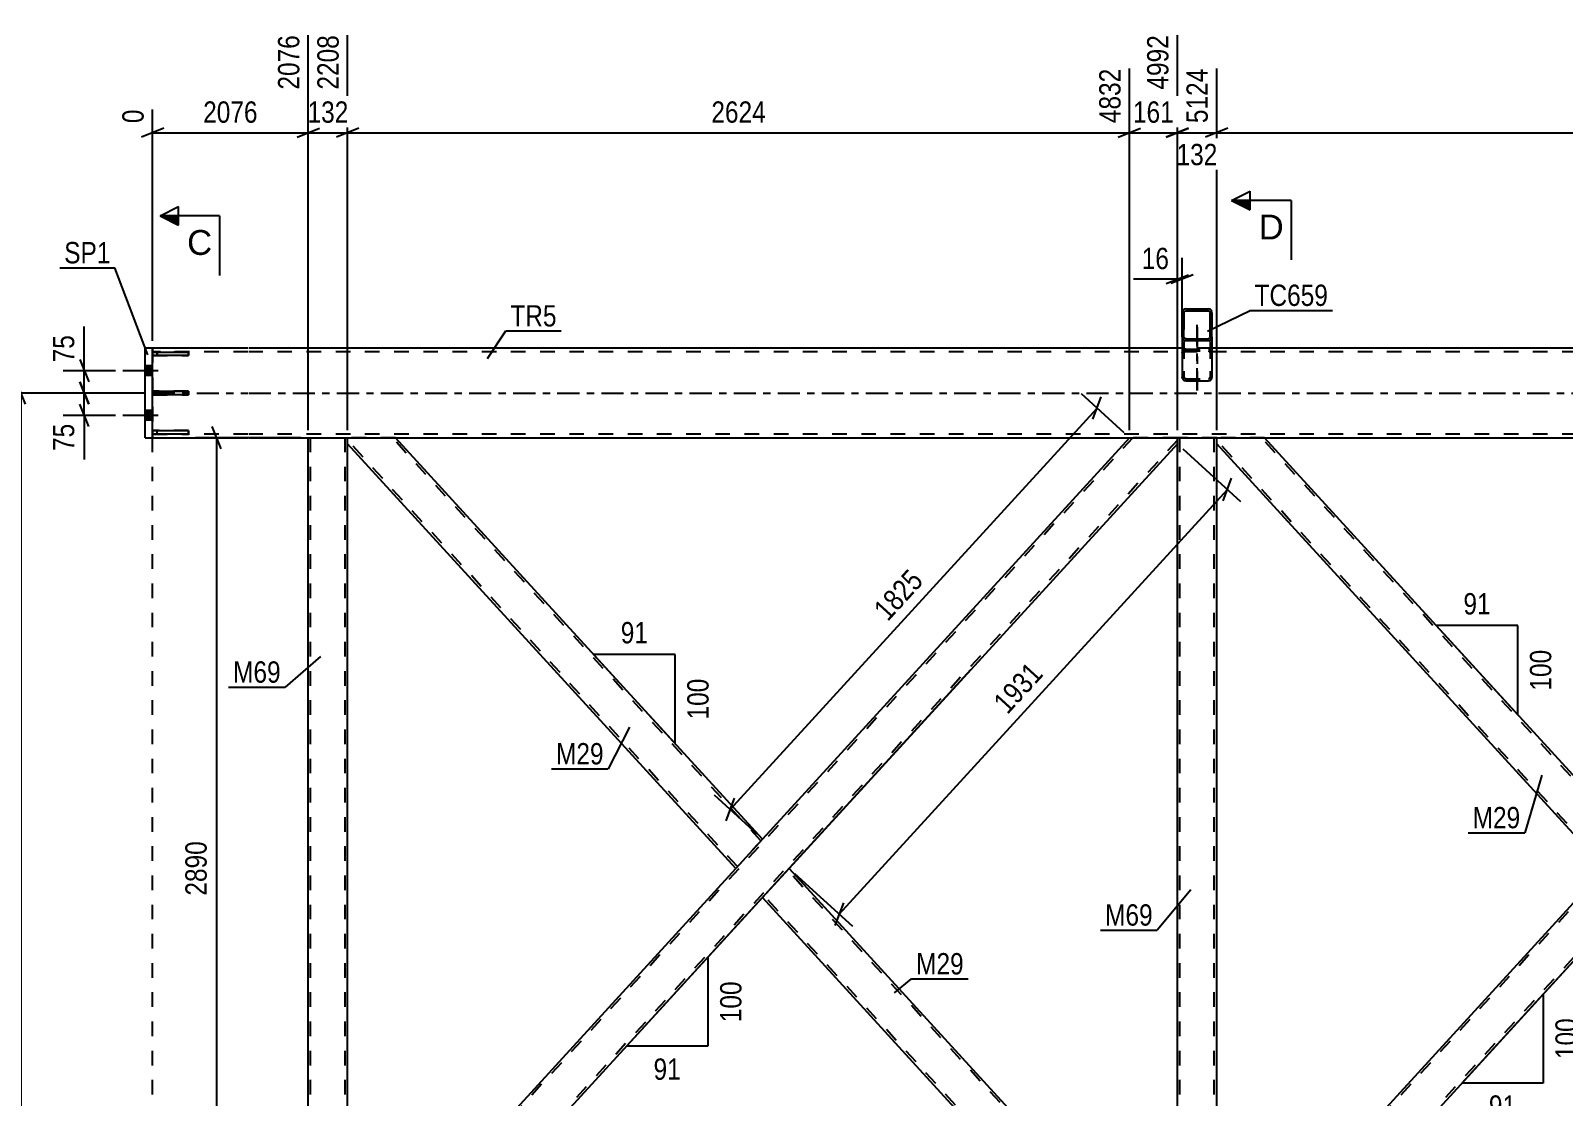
# Model space of a CAD drawing. Header units: millimetres. Extents: x -133 to 708, y -382 to 212.
# Drawn here: x -16.4 to 189.4, y -94.4 to 48.6 of the extents above; entities that cross this region are included whole.
import ezdxf

# ---------------------------------------------------------------- set-up
doc = ezdxf.new("R2010")
doc.units = ezdxf.units.MM
doc.linetypes.add('DXK_LINE_DOT2', pattern=[3.9198, 1.9599, -1.9599])
doc.linetypes.add('DXK_LINE_DOT3', pattern=[5.9187, 2.979, -0.9799, 0.9799, -0.9799])
doc.styles.add('Arial', font='ARIAL.TTF', dxfattribs={"height": 0.2})
doc.styles.add('Arial Narrow', font='ARIALN.TTF', dxfattribs={"height": 0.2})

# ---------------------------------------------------------------- blocks, each defined once
blk = doc.blocks.new('Part-389637962-1456 - 1176')
at = {"color": 7, "linetype": 'DXK_LINE_DOT2'}
for p, q in [((4.8, 0.24), (0, 0.24)), ((0, 0.24), (0, -0.24)), ((0.6, -0.24), (0.6, 0.24)), ((4.8, -0.24), (4.8, 0.24)), ((0, -0.24), (4.8, -0.24))]:
    blk.add_line(p, q, dxfattribs=at)
blk = doc.blocks.new('Part-389637962-1388 - 1176')
at = {"color": 7, "linetype": 'DXK_LINE_DOT2'}
for p, q in [((131.58, -6), (26.18, -121.27)), ((137.57, -6), (131.14, -6)), ((137.57, -6.33), (32.17, -121.6)), ((81.87, -59.89), (78.3, -63.8)), ((85.45, -63.8), (81.87, -67.71)), ((32.6, -121.6), (26.18, -121.6))]:
    blk.add_line(p, q, dxfattribs=at)
at = {"color": 2, "linetype": 'Continuous'}
for p, q in [((131.14, -6), (81.87, -59.89)), ((137.57, -6.8), (137.57, -6)), ((137.57, -6.8), (85.45, -63.8)), ((26.18, -120.8), (78.3, -63.8)), ((81.87, -67.71), (32.6, -121.6)), ((26.18, -121.6), (26.18, -120.8))]:
    blk.add_line(p, q, dxfattribs=at)
blk = doc.blocks.new('Part-389637962-1453 - 1176')
at = {"color": 2, "linetype": 'Continuous'}
for p, q in [((0, -0.24), (0, 0.24)), ((0, 0.24), (4.8, 0.24)), ((4.8, 0.24), (4.8, -0.24)), ((4.8, -0.24), (0, -0.24))]:
    blk.add_line(p, q, dxfattribs=at)
at = {"color": 7, "linetype": 'DXK_LINE_DOT2'}
blk.add_line((0.6, -0.24), (0.6, 0.24), dxfattribs=at)
blk = doc.blocks.new('Part-389637962-1389 - 1176')
at = {"color": 2, "linetype": 'Continuous'}
for p, q in [((26.18, -6.8), (26.18, -6)), ((81.87, -59.89), (32.6, -6)), ((78.3, -63.8), (26.18, -6.8)), ((81.44, -60.36), (78.3, -63.8)), ((81.87, -59.89), (81.44, -60.36))]:
    blk.add_line(p, q, dxfattribs=at)
at = {"color": 7, "linetype": 'DXK_LINE_DOT2'}
for p, q in [((32.6, -6), (26.18, -6)), ((81.66, -60.12), (32.17, -6)), ((78.51, -63.56), (26.18, -6.33)), ((81.84, -59.92), (81.44, -60.36)), ((78.51, -63.56), (78.53, -63.54))]:
    blk.add_line(p, q, dxfattribs=at)
blk = doc.blocks.new('Part-389637962-1454 - 1176')
at = {"color": 2, "linetype": 'Continuous'}
for p, q in [((0, 5.5), (4.8, 5.5)), ((0, 5.5), (0, 5.02)), ((4.8, 5.02), (0, 5.02)), ((4.8, 5.5), (4.8, 5.02))]:
    blk.add_line(p, q, dxfattribs=at)
at = {"color": 7, "linetype": 'DXK_LINE_DOT2'}
blk.add_line((0.6, 5.02), (0.6, 5.5), dxfattribs=at)
blk = doc.blocks.new('Part-389637962-1390 - 1176')
at = {"color": 2, "linetype": 'Continuous'}
for p, q in [((142.85, -6.8), (142.85, -6)), ((198.54, -59.89), (149.27, -6)), ((194.96, -63.8), (142.85, -6.8)), ((198.11, -60.36), (194.96, -63.8)), ((198.54, -59.89), (198.11, -60.36))]:
    blk.add_line(p, q, dxfattribs=at)
at = {"color": 7, "linetype": 'DXK_LINE_DOT2'}
for p, q in [((149.27, -6), (142.85, -6)), ((198.32, -60.12), (148.84, -6)), ((195.18, -63.56), (142.85, -6.33)), ((198.51, -59.92), (198.11, -60.36)), ((195.18, -63.56), (195.2, -63.54))]:
    blk.add_line(p, q, dxfattribs=at)
blk = doc.blocks.new('Part-389637962-1455 - 1176')
at = {"color": 2, "linetype": 'Continuous'}
for p, q in [((0, -5.5), (0, -5.02)), ((0, -5.02), (4.8, -5.02)), ((4.8, -5.5), (0, -5.5)), ((4.8, -5.02), (4.8, -5.5))]:
    blk.add_line(p, q, dxfattribs=at)
at = {"color": 7, "linetype": 'DXK_LINE_DOT2'}
blk.add_line((0.6, -5.5), (0.6, -5.02), dxfattribs=at)
blk = doc.blocks.new('Part-389637962-1391 - 1176')
at = {"color": 7, "linetype": 'DXK_LINE_DOT2'}
for p, q in [((248.24, -6), (142.85, -121.27)), ((254.23, -6), (247.81, -6)), ((254.23, -6.33), (148.84, -121.6)), ((198.54, -59.89), (194.96, -63.8)), ((202.12, -63.8), (198.54, -67.71)), ((143.52, -120.06), (142.85, -120.8)), ((142.85, -121.6), (142.85, -120.8)), ((149.27, -121.6), (142.85, -121.6))]:
    blk.add_line(p, q, dxfattribs=at)
at = {"color": 2, "linetype": 'Continuous'}
for p, q in [((247.81, -6), (198.54, -59.89)), ((254.23, -6.8), (254.23, -6)), ((254.23, -6.8), (202.12, -63.8)), ((194.96, -63.8), (143.52, -120.06)), ((198.54, -67.71), (149.27, -121.6))]:
    blk.add_line(p, q, dxfattribs=at)
blk = doc.blocks.new('Part-389637962-1457 - 1176')
at = {"color": 7, "linetype": 'DXK_LINE_DOT2'}
for p, q in [((4.8, 5.5), (0, 5.5)), ((0, 5.5), (0, 5.02)), ((0, 5.02), (4.8, 5.02)), ((0.6, 5.5), (0.6, 5.02)), ((4.8, 5.02), (4.8, 5.5))]:
    blk.add_line(p, q, dxfattribs=at)
blk = doc.blocks.new('Part-389637962-1396 - 1176')
at = {"color": 2, "linetype": 'Continuous'}
for p, q in [((20.9, -121.6), (20.9, -6)), ((26.18, -120.8), (26.18, -6.8))]:
    blk.add_line(p, q, dxfattribs=at)
at = {"color": 7, "linetype": 'DXK_LINE_DOT2'}
for p, q in [((20.9, -6), (26.18, -6)), ((21.22, -121.6), (21.22, -6)), ((25.86, -121.6), (25.86, -6)), ((26.18, -6.8), (26.18, -6)), ((26.18, -121.6), (26.18, -120.8)), ((26.18, -121.6), (20.9, -121.6))]:
    blk.add_line(p, q, dxfattribs=at)
blk = doc.blocks.new('Part-389637962-1401 - 1176')
at = {"color": 7, "linetype": 'DXK_LINE_DOT2'}
for p, q in [((142.85, -6), (137.57, -6)), ((137.57, -6.8), (137.57, -6)), ((137.89, -121.6), (137.89, -6)), ((142.53, -121.6), (142.53, -6)), ((142.85, -6.8), (142.85, -6)), ((137.57, -121.6), (137.57, -120.06)), ((142.85, -121.6), (142.85, -120.06)), ((142.85, -121.6), (137.57, -121.6))]:
    blk.add_line(p, q, dxfattribs=at)
at = {"color": 2, "linetype": 'Continuous'}
for p, q in [((137.57, -120.06), (137.57, -6.8)), ((142.85, -120.06), (142.85, -6.8))]:
    blk.add_line(p, q, dxfattribs=at)
blk = doc.blocks.new('Part-389637962-1403 - 1176')
at = {"linetype": 'Continuous'}
h = blk.add_hatch(dxfattribs=at)
h.set_pattern_fill('', scale=0.7, style=0, pattern_type=0)
h.set_pattern_definition([(45, (142.1697, 10.9715), (-1.57154, 1.57154), [])])
h.paths.add_polyline_path([(142.21, 10.78), (142.17, 10.97), (142.07, 11.14), (141.91, 11.25), (141.73, 11.29), (138.69, 11.29), (138.5, 11.25), (138.35, 11.14), (138.24, 10.97), (138.21, 10.78), (138.21, 7.54), (138.24, 7.35), (138.35, 7.18), (138.5, 7.07), (138.69, 7.03), (141.73, 7.03), (141.91, 7.07), (142.07, 7.18), (142.17, 7.35), (142.21, 7.54)])
h.paths.add_polyline_path([(141.95, 7.44), (141.9, 7.36), (141.82, 7.3), (141.73, 7.29), (138.69, 7.29), (138.59, 7.3), (138.52, 7.36), (138.46, 7.44), (138.45, 7.54), (138.45, 10.78), (138.46, 10.87), (138.52, 10.96), (138.59, 11.01), (138.69, 11.03), (141.73, 11.03), (141.82, 11.01), (141.9, 10.96), (141.95, 10.87), (141.97, 10.78), (141.97, 7.54)])
at = {"color": 2, "linetype": 'Continuous'}
for p, q in [((138.24, 10.97), (138.21, 10.78)), ((138.21, 7.54), (138.21, 10.78)), ((138.45, 10.78), (138.46, 10.87)), ((138.45, 7.54), (138.45, 10.78)), ((138.46, 10.87), (138.52, 10.96)), ((138.69, 11.29), (138.5, 11.25)), ((138.52, 10.96), (138.59, 11.01)), ((138.59, 11.01), (138.69, 11.03)), ((138.69, 11.29), (141.73, 11.29)), ((138.69, 11.03), (141.73, 11.03)), ((141.91, 11.25), (141.73, 11.29)), ((141.73, 11.03), (141.82, 11.01)), ((141.82, 11.01), (141.9, 10.96)), ((141.9, 10.96), (141.95, 10.87)), ((141.95, 10.87), (141.97, 10.78)), ((141.97, 7.54), (141.97, 10.78)), ((142.21, 10.78), (142.17, 10.97)), ((142.21, 7.54), (142.21, 10.78)), ((138.21, 7.54), (138.21, 2.16)), ((138.21, 7.54), (138.24, 7.35)), ((138.46, 7.44), (138.45, 7.54)), ((138.52, 7.36), (138.46, 7.44)), ((138.5, 7.07), (138.69, 7.03)), ((138.59, 7.3), (138.52, 7.36)), ((138.69, 7.29), (138.59, 7.3)), ((138.69, 7.29), (141.73, 7.29)), ((138.69, 7.03), (141.73, 7.03)), ((141.82, 7.3), (141.73, 7.29)), ((141.73, 7.03), (141.91, 7.07)), ((141.9, 7.36), (141.82, 7.3)), ((141.95, 7.44), (141.9, 7.36)), ((141.97, 7.54), (141.95, 7.44)), ((142.17, 7.35), (142.21, 7.54)), ((142.21, 7.54), (142.21, 2.16)), ((138.24, 1.96), (138.21, 2.16)), ((142.21, 2.16), (142.17, 1.96)), ((138.69, 1.65), (138.5, 1.69)), ((138.69, 1.65), (141.73, 1.65)), ((141.91, 1.69), (141.73, 1.65))]:
    blk.add_line(p, q, dxfattribs=at)
at = {"color": 7, "linetype": 'DXK_LINE_DOT2'}
for p, q in [((138.21, 10.78), (138.21, 7.54)), ((138.45, 10.78), (138.45, 2.16)), ((141.97, 10.78), (141.97, 2.16)), ((142.21, 10.78), (142.21, 7.54)), ((138.21, 5.39), (138.24, 5.59)), ((138.46, 5.49), (138.45, 5.39)), ((138.52, 5.57), (138.46, 5.49)), ((138.5, 5.87), (138.69, 5.9)), ((138.59, 5.63), (138.52, 5.57)), ((138.69, 5.65), (138.59, 5.63)), ((138.69, 5.9), (141.73, 5.9)), ((138.69, 5.65), (141.73, 5.65)), ((141.73, 5.9), (141.91, 5.87)), ((141.82, 5.63), (141.73, 5.65)), ((141.9, 5.57), (141.82, 5.63)), ((141.95, 5.49), (141.9, 5.57)), ((141.97, 5.39), (141.95, 5.49)), ((142.17, 5.59), (142.21, 5.39)), ((138.45, 2.16), (138.46, 2.06)), ((138.46, 2.06), (138.52, 1.98)), ((141.9, 1.98), (141.95, 2.06)), ((141.95, 2.06), (141.97, 2.16)), ((138.52, 1.98), (138.59, 1.92)), ((138.59, 1.92), (138.69, 1.9)), ((138.69, 1.9), (141.73, 1.9)), ((141.73, 1.9), (141.82, 1.92)), ((141.82, 1.92), (141.9, 1.98))]:
    blk.add_line(p, q, dxfattribs=at)
at = {"color": 7, "linetype": 'DXK_LINE_DOT3'}
blk.add_line((140.21, 0.36), (140.21, 9.16), dxfattribs=at)
at = {"color": 2, "linetype": 'Continuous'}
for centre, start, end in [((138.71, 10.8), 114.32, 159.2417), ((141.71, 10.8), 20.7583, 65.68), ((138.71, 7.52), 200.7583, 245.68), ((141.71, 7.52), 294.32, 339.2417), ((138.71, 2.14), 200.7583, 245.68), ((141.71, 2.14), 294.32, 339.2417)]:
    blk.add_arc(centre, 0.496, start, end, dxfattribs=at)
at = {"color": 7, "linetype": 'DXK_LINE_DOT2'}
for centre, start, end in [((138.71, 5.41), 114.32, 159.2417), ((141.71, 5.41), 20.7583, 65.68)]:
    blk.add_arc(centre, 0.496, start, end, dxfattribs=at)
blk = doc.blocks.new('Part-389637962-1407 - 1176')
at = {"color": 2, "linetype": 'Continuous'}
for p, q in [((81.87, -67.71), (85.45, -63.8)), ((85.45, -63.8), (136.89, -120.06)), ((131.14, -121.6), (81.87, -67.71))]:
    blk.add_line(p, q, dxfattribs=at)
at = {"color": 7, "linetype": 'DXK_LINE_DOT2'}
for p, q in [((137.57, -121.27), (85.23, -64.04)), ((82.09, -67.48), (82.11, -67.46)), ((131.58, -121.6), (82.09, -67.48)), ((137.57, -120.8), (136.89, -120.06)), ((137.57, -121.6), (137.57, -120.8)), ((137.57, -121.6), (131.14, -121.6)), ((137.57, -121.57), (137.57, -121.6))]:
    blk.add_line(p, q, dxfattribs=at)
blk = doc.blocks.new('Part-389637962-1413 - 1176')
at = {"color": 2, "linetype": 'Continuous'}
for p, q in [((-1, -6), (-1, 6)), ((0, 6), (-1, 6)), ((0, -6), (0, 6)), ((-1, -6), (0, -6))]:
    blk.add_line(p, q, dxfattribs=at)
blk = doc.blocks.new('Part-389637962-1441 - 1176')
at = {"color": 7, "linetype": 'DXK_LINE_DOT2'}
for p, q in [((138.21, 10.47), (138.21, 2.16)), ((138.45, 10.47), (138.45, 2.16)), ((141.97, 10.47), (141.97, 2.16)), ((142.21, 10.47), (142.21, 2.16)), ((138.23, 5.52), (138.21, 5.39)), ((138.24, 5.59), (138.23, 5.52)), ((138.45, 5.39), (138.46, 5.49)), ((138.46, 5.49), (138.52, 5.57)), ((138.59, 5.88), (138.5, 5.87)), ((138.52, 5.57), (138.59, 5.63)), ((138.69, 5.9), (138.59, 5.88)), ((138.59, 5.63), (138.69, 5.65)), ((138.69, 5.9), (141.73, 5.9)), ((138.69, 5.65), (141.73, 5.65)), ((141.9, 5.87), (141.73, 5.9)), ((141.73, 5.65), (141.82, 5.63)), ((141.82, 5.63), (141.9, 5.57)), ((141.91, 5.87), (141.9, 5.87)), ((141.9, 5.57), (141.95, 5.49)), ((141.95, 5.49), (141.97, 5.39)), ((142.18, 5.52), (142.17, 5.59)), ((142.21, 5.39), (142.18, 5.52)), ((138.21, 2.16), (138.24, 1.96)), ((138.46, 2.06), (138.45, 2.16)), ((138.52, 1.98), (138.46, 2.06)), ((141.95, 2.06), (141.9, 1.98)), ((141.97, 2.16), (141.95, 2.06)), ((142.17, 1.96), (142.21, 2.16)), ((138.5, 1.69), (138.69, 1.65)), ((138.59, 1.92), (138.52, 1.98)), ((138.69, 1.9), (138.59, 1.92)), ((138.69, 1.9), (141.73, 1.9)), ((138.69, 1.65), (141.73, 1.65)), ((141.82, 1.92), (141.73, 1.9)), ((141.73, 1.65), (141.91, 1.69)), ((141.9, 1.98), (141.82, 1.92))]:
    blk.add_line(p, q, dxfattribs=at)
at = {"color": 7, "linetype": 'DXK_LINE_DOT3'}
blk.add_line((140.21, 8.85), (140.21, 0.36), dxfattribs=at)
at = {"color": 7, "linetype": 'DXK_LINE_DOT2'}
for centre, start, end in [((138.71, 5.41), 114.3199, 159.2416), ((141.71, 5.41), 20.7584, 65.6801), ((138.71, 2.14), 200.7584, 245.6801), ((141.71, 2.14), 294.3199, 339.2416)]:
    blk.add_arc(centre, 0.496, start, end, dxfattribs=at)
blk = doc.blocks.new('Part-389637962-1458 - 1176')
at = {"color": 7, "linetype": 'DXK_LINE_DOT2'}
for p, q in [((4.8, -5.02), (0, -5.02)), ((0, -5.02), (0, -5.5)), ((0, -5.5), (4.8, -5.5)), ((0.6, -5.5), (0.6, -5.02)), ((4.8, -5.5), (4.8, -5.02))]:
    blk.add_line(p, q, dxfattribs=at)
blk = doc.blocks.new('Part-389637962-1459 - 1176')
at = {"color": 2, "linetype": 'Continuous'}
for p, q in [((12.8, 6), (0, 6)), ((138.21, 6), (12.9, 6)), ((371.54, 6), (142.21, 6)), ((0, -6), (12.8, -6)), ((12.9, -6), (500.85, -6))]:
    blk.add_line(p, q, dxfattribs=at)
at = {"color": 7, "linetype": 'DXK_LINE_DOT2'}
for p, q in [((0, 6), (0, -6)), ((12.8, 5.52), (0, 5.52)), ((500.85, 5.52), (12.9, 5.52)), ((142.21, 6), (138.21, 6)), ((12.8, -5.52), (0, -5.52)), ((500.85, -5.52), (12.9, -5.52))]:
    blk.add_line(p, q, dxfattribs=at)
at = {"color": 7, "linetype": 'DXK_LINE_DOT3'}
for p, q in [((0, 0), (12.8, 0)), ((12.9, 0), (500.85, 0))]:
    blk.add_line(p, q, dxfattribs=at)
blk = doc.blocks.new('Bolt-389637962-1527 - 1176')
at = {"linetype": 'Continuous'}
for points in [[(-1, 3.66), (-1, 2.34), (0, 2.34), (0, 3.66)], [(-1, 3.66), (-1, 2.34), (0, 2.34), (0, 3.66)], [(-1, -2.34), (-1, -3.66), (0, -3.66), (0, -2.34)], [(-1, -2.34), (-1, -3.66), (0, -3.66), (0, -2.34)]]:
    blk.add_hatch(color=1, dxfattribs=at).paths.add_polyline_path(points)
at = {"color": 1, "linetype": 'Continuous'}
for p, q in [((0.76, 3), (-4, 3)), ((0.76, 3), (-4, 3)), ((0, 3.66), (-1, 3.66)), ((0, 3.66), (-1, 3.66)), ((0, 2.34), (-1, 2.34)), ((0, 2.34), (-1, 2.34)), ((0.76, -3), (-4, -3)), ((0.76, -3), (-4, -3)), ((0, -2.34), (-1, -2.34)), ((0, -2.34), (-1, -2.34)), ((0, -3.66), (-1, -3.66)), ((0, -3.66), (-1, -3.66))]:
    blk.add_line(p, q, dxfattribs=at)
blk = doc.blocks.new('Line-389637962-34532 - 1176')
at = {"color": 1, "linetype": 'DXK_LINE_DOT2'}
blk.add_line((0, -121.6), (0, -5.26), dxfattribs=at)
blk = doc.blocks.new('StraightDimension-389637962-16676 - 1176')
at = {"color": 7, "linetype": 'Continuous'}
for p, q in [((142.85, -5), (142.85, 43.54)), ((247.81, -5), (247.81, 43.54)), ((144.35, 35.53), (141.35, 34.33)), ((246.31, 34.33), (249.31, 35.53)), ((142.85, 34.93), (247.81, 34.93))]:
    blk.add_line(p, q, dxfattribs=at)
at = {"color": 0, "linetype": 'Continuous'}
blk.add_wipeout([(247.21, 44.14), (243.01, 44.14), (243.01, 35.63), (247.21, 35.63)], dxfattribs=at)
at = {"color": 0}
blk.add_wipeout([(199.59, 35.68), (199.59, 39.88), (191.07, 39.88), (191.07, 35.68)], dxfattribs=at)
at = {"color": 3, "linetype": 'Continuous', "style": 'Arial Narrow'}
blk.add_text('7748', height=2.863, rotation=90.0002, dxfattribs=at).set_placement((246.61, 36.23))
at = {"color": 3, "style": 'Arial Narrow'}
blk.add_text('2624', height=2.863, dxfattribs=at).set_placement((191.67, 36.28))
blk = doc.blocks.new('StraightDimension-389637962-16677 - 1176')
at = {"color": 7, "linetype": 'Continuous'}
for p, q in [((137.57, -5), (137.57, 48.04)), ((142.85, -5), (142.85, 43.54)), ((136.07, 34.33), (139.07, 35.53)), ((144.35, 35.53), (141.35, 34.33)), ((137.57, 34.93), (142.85, 34.93))]:
    blk.add_line(p, q, dxfattribs=at)
at = {"color": 0, "linetype": 'Continuous'}
blk.add_wipeout([(142.25, 44.14), (138.05, 44.14), (138.05, 35.63), (142.25, 35.63)], dxfattribs=at)
at = {"color": 0}
blk.add_wipeout([(143.55, 29.98), (143.55, 34.18), (136.86, 34.18), (136.86, 29.98)], dxfattribs=at)
at = {"color": 3, "linetype": 'Continuous', "style": 'Arial Narrow'}
blk.add_text('5124', height=2.863, rotation=90.0002, dxfattribs=at).set_placement((141.65, 36.23))
at = {"color": 3, "style": 'Arial Narrow'}
blk.add_text('132', height=2.863, dxfattribs=at).set_placement((137.46, 30.58))
blk = doc.blocks.new('StraightDimension-389637962-16678 - 1176')
at = {"color": 7, "linetype": 'Continuous'}
for p, q in [((137.57, -5), (137.57, 48.04)), ((131.14, -5), (131.14, 43.54)), ((129.64, 34.33), (132.64, 35.53)), ((139.07, 35.53), (136.07, 34.33)), ((131.14, 34.93), (137.57, 34.93))]:
    blk.add_line(p, q, dxfattribs=at)
at = {"color": 0}
blk.add_wipeout([(137.7, 35.68), (137.7, 39.88), (131.01, 39.88), (131.01, 35.68)], dxfattribs=at)
at = {"color": 0, "linetype": 'Continuous'}
blk.add_wipeout([(136.97, 48.64), (132.77, 48.64), (132.77, 40.13), (136.97, 40.13)], dxfattribs=at)
at = {"color": 3, "linetype": 'Continuous', "style": 'Arial Narrow'}
blk.add_text('4992', height=2.863, rotation=90.0002, dxfattribs=at).set_placement((136.37, 40.73))
at = {"color": 3, "style": 'Arial Narrow'}
blk.add_text('161', height=2.863, dxfattribs=at).set_placement((131.61, 36.28))
blk = doc.blocks.new('AngleDimension-389637962-34902 - 1176')
at = {"color": 7, "linetype": 'Continuous'}
for p, q in [((109.81, -37.16), (74.55, -75.73)), ((74.55, -75.73), (63.62, -87.68)), ((74.55, -75.73), (74.55, -87.68)), ((74.55, -87.68), (63.62, -87.68))]:
    blk.add_line(p, q, dxfattribs=at)
at = {"color": 0}
for points in [[(79.65, -78.36), (75.45, -78.36), (75.45, -85.05), (79.65, -85.05)], [(71.51, -92.78), (71.51, -88.58), (66.65, -88.58), (66.65, -92.78)]]:
    blk.add_wipeout(points, dxfattribs=at)
at = {"color": 3, "style": 'Arial Narrow'}
blk.add_text('100', height=2.863, rotation=90.0002, dxfattribs=at).set_placement((79.05, -84.45))
blk.add_text('91', height=2.863, dxfattribs=at).set_placement((67.25, -92.18))
blk = doc.blocks.new('AngleDimension-389637962-34795 - 1176')
at = {"color": 7, "linetype": 'Continuous'}
for p, q in [((59.2, -35.09), (59.21, -35.1)), ((70.14, -35.1), (59.21, -35.1)), ((70.14, -47.06), (59.21, -35.1)), ((70.14, -47.06), (70.14, -35.1))]:
    blk.add_line(p, q, dxfattribs=at)
at = {"color": 0}
for points in [[(67.11, -34.2), (67.11, -30), (62.25, -30), (62.25, -34.2)], [(75.24, -37.74), (71.04, -37.74), (71.04, -44.42), (75.24, -44.42)]]:
    blk.add_wipeout(points, dxfattribs=at)
at = {"color": 3, "style": 'Arial Narrow'}
blk.add_text('91', height=2.863, dxfattribs=at).set_placement((62.85, -33.6))
blk.add_text('100', height=2.863, rotation=90.0002, dxfattribs=at).set_placement((74.64, -43.82))
blk = doc.blocks.new('StraightDimension-389637962-16679 - 1176')
at = {"color": 7, "linetype": 'Continuous'}
for p, q in [((26.18, -5), (26.18, 48.04)), ((131.14, -5), (131.14, 43.54)), ((27.68, 35.53), (24.68, 34.33)), ((129.64, 34.33), (132.64, 35.53)), ((26.18, 34.93), (131.14, 34.93))]:
    blk.add_line(p, q, dxfattribs=at)
at = {"color": 0, "linetype": 'Continuous'}
blk.add_wipeout([(130.54, 44.14), (126.34, 44.14), (126.34, 35.63), (130.54, 35.63)], dxfattribs=at)
at = {"color": 0}
blk.add_wipeout([(82.92, 35.68), (82.92, 39.88), (74.41, 39.88), (74.41, 35.68)], dxfattribs=at)
at = {"color": 3, "linetype": 'Continuous', "style": 'Arial Narrow'}
blk.add_text('4832', height=2.863, rotation=90.0002, dxfattribs=at).set_placement((129.94, 36.23))
at = {"color": 3, "style": 'Arial Narrow'}
blk.add_text('2624', height=2.863, dxfattribs=at).set_placement((75.01, 36.28))
blk = doc.blocks.new('StraightDimension-389637962-16680 - 1176')
at = {"color": 7, "linetype": 'Continuous'}
for p, q in [((20.9, -5), (20.9, 48.04)), ((26.18, -5), (26.18, 48.04)), ((19.4, 34.33), (22.4, 35.53)), ((27.68, 35.53), (24.68, 34.33)), ((20.9, 34.93), (26.18, 34.93))]:
    blk.add_line(p, q, dxfattribs=at)
at = {"color": 0}
blk.add_wipeout([(26.88, 35.68), (26.88, 39.88), (20.2, 39.88), (20.2, 35.68)], dxfattribs=at)
at = {"color": 0, "linetype": 'Continuous'}
blk.add_wipeout([(25.58, 48.64), (21.38, 48.64), (21.38, 40.13), (25.58, 40.13)], dxfattribs=at)
at = {"color": 3, "linetype": 'Continuous', "style": 'Arial Narrow'}
blk.add_text('2208', height=2.863, rotation=90.0002, dxfattribs=at).set_placement((24.98, 40.73))
at = {"color": 3, "style": 'Arial Narrow'}
blk.add_text('132', height=2.863, dxfattribs=at).set_placement((20.8, 36.28))
blk = doc.blocks.new('StraightDimension-389637962-16681 - 1176')
at = {"color": 7, "linetype": 'Continuous'}
for p, q in [((20.9, -5), (20.9, 48.04)), ((0, 7), (0, 38.06)), ((1.5, 35.53), (-1.5, 34.33)), ((19.4, 34.33), (22.4, 35.53)), ((0, 34.93), (20.9, 34.93))]:
    blk.add_line(p, q, dxfattribs=at)
at = {"color": 0, "linetype": 'Continuous'}
for points in [[(20.3, 48.64), (16.1, 48.64), (16.1, 40.13), (20.3, 40.13)], [(-0.6, 38.66), (-4.8, 38.66), (-4.8, 35.63), (-0.6, 35.63)]]:
    blk.add_wipeout(points, dxfattribs=at)
at = {"color": 0}
blk.add_wipeout([(14.71, 35.68), (14.71, 39.88), (6.19, 39.88), (6.19, 35.68)], dxfattribs=at)
at = {"color": 3, "linetype": 'Continuous', "style": 'Arial Narrow'}
for s, height, p in [('2076', 2.863, (19.7, 40.73)), ('0', 2.86, (-1.2, 36.23))]:
    blk.add_text(s, height=height, rotation=90.0002, dxfattribs=at).set_placement(p)
at = {"color": 3, "style": 'Arial Narrow'}
blk.add_text('2076', height=2.863, dxfattribs=at).set_placement((6.79, 36.28))
blk = doc.blocks.new('StraightDimension-389637962-49802 - 1176')
at = {"color": 7, "linetype": 'Continuous'}
for p, q in [((137.57, -5), (137.57, 18.13)), ((138.21, 7.88), (138.21, 18.13)), ((136.07, 14.68), (139.07, 15.88)), ((139.71, 15.88), (136.71, 14.68)), ((137.57, 15.28), (138.21, 15.28))]:
    blk.add_line(p, q, dxfattribs=at)
at = {"color": 0}
blk.add_wipeout([(137.04, 16.03), (137.04, 20.23), (132.19, 20.23), (132.19, 16.03)], dxfattribs=at)
at = {"color": 7, "linetype": 'Continuous'}
blk.add_line((137.57, 15.28), (131.66, 15.28), dxfattribs=at)
blk.add_line((137.57, 15.28), (131.66, 15.28), dxfattribs=at)
at = {"color": 3, "style": 'Arial Narrow'}
blk.add_text('16', height=2.863, dxfattribs=at).set_placement((132.79, 16.63))
blk = doc.blocks.new('StraightDimension-389637962-34524 - 1176')
at = {"color": 7, "linetype": 'Continuous'}
for p, q in [((-17.06, -1.5), (-18.26, 1.5)), ((-1, 0), (-20.51, 0)), ((-17.66, -127.6), (-17.66, 0)), ((-18.26, -126.1), (-17.06, -129.1)), ((-1, -127.6), (-20.51, -127.6))]:
    blk.add_line(p, q, dxfattribs=at)
at = {"color": 0}
blk.add_wipeout([(-18.41, -59.54), (-22.61, -59.54), (-22.61, -68.06), (-18.41, -68.06)], dxfattribs=at)
at = {"color": 3, "style": 'Arial Narrow'}
blk.add_text('3190', height=2.863, rotation=90.0002, dxfattribs=at).set_placement((-19.01, -67.46))
blk = doc.blocks.new('AngleDimension-389637962-34920 - 1176')
at = {"color": 7, "linetype": 'Continuous'}
for p, q in [((171.8, -30.65), (172.33, -31.22)), ((183.26, -31.22), (172.33, -31.22)), ((183.26, -43.18), (172.33, -31.22)), ((183.26, -43.18), (183.26, -31.22))]:
    blk.add_line(p, q, dxfattribs=at)
at = {"color": 0}
for points in [[(180.22, -30.32), (180.22, -26.12), (175.37, -26.12), (175.37, -30.32)], [(188.36, -33.86), (184.16, -33.86), (184.16, -40.54), (188.36, -40.54)]]:
    blk.add_wipeout(points, dxfattribs=at)
at = {"color": 3, "style": 'Arial Narrow'}
blk.add_text('91', height=2.863, dxfattribs=at).set_placement((175.97, -29.72))
blk.add_text('100', height=2.863, rotation=90.0002, dxfattribs=at).set_placement((187.76, -39.94))
blk = doc.blocks.new('AngleDimension-389637962-34935 - 1176')
at = {"color": 7, "linetype": 'Continuous'}
for p, q in [((225.77, -37.93), (186.68, -80.68)), ((186.68, -80.68), (175.75, -92.64)), ((186.68, -80.68), (186.68, -92.64)), ((186.68, -92.64), (175.75, -92.64))]:
    blk.add_line(p, q, dxfattribs=at)
at = {"color": 0}
for points in [[(191.78, -83.32), (187.58, -83.32), (187.58, -90), (191.78, -90)], [(183.65, -97.74), (183.65, -93.54), (178.79, -93.54), (178.79, -97.74)]]:
    blk.add_wipeout(points, dxfattribs=at)
at = {"color": 3, "style": 'Arial Narrow'}
blk.add_text('100', height=2.863, rotation=90.0002, dxfattribs=at).set_placement((191.18, -89.4))
blk.add_text('91', height=2.863, dxfattribs=at).set_placement((179.39, -97.14))
blk = doc.blocks.new('StraightDimension-389637962-35007 - 1176')
at = {"color": 7, "linetype": 'Continuous'}
for p, q in [((77.52, -55.91), (126.79, -2.02)), ((130.41, -5.33), (124.69, -0.1)), ((126.22, -3.53), (127.36, -0.51)), ((81.14, -59.21), (75.42, -53.98)), ((78.09, -54.39), (76.95, -57.42))]:
    blk.add_line(p, q, dxfattribs=at)
at = {"color": 0}
blk.add_wipeout([(104.47, -25.32), (101.37, -22.48), (95.63, -28.76), (98.73, -31.6)], dxfattribs=at)
at = {"color": 3, "style": 'Arial Narrow'}
blk.add_text('1825', height=2.863, rotation=47.5612, dxfattribs=at).set_placement((98.69, -30.75))
blk = doc.blocks.new('StraightDimension-389637962-35028 - 1176')
at = {"color": 7, "linetype": 'Continuous'}
for p, q in [((138.3, -7.47), (146.05, -14.56)), ((143.71, -14.45), (144.85, -11.43)), ((92.17, -69.94), (144.28, -12.94)), ((86.19, -64.47), (93.94, -71.56)), ((92.74, -68.43), (91.6, -71.45))]:
    blk.add_line(p, q, dxfattribs=at)
at = {"color": 0}
blk.add_wipeout([(120.54, -37.79), (117.44, -34.96), (111.7, -41.24), (114.8, -44.08)], dxfattribs=at)
at = {"color": 3, "style": 'Arial Narrow'}
blk.add_text('1931', height=2.863, rotation=47.5612, dxfattribs=at).set_placement((114.76, -43.23))
blk = doc.blocks.new('StraightDimension-389637962-35838 - 1176')
at = {"color": 7, "linetype": 'Continuous'}
for p, q in [((19.9, -6), (5.76, -6)), ((9.21, -7.5), (8.01, -4.5)), ((8.61, -121.6), (8.61, -6)), ((8.01, -120.1), (9.21, -123.1)), ((19.9, -121.6), (5.76, -121.6))]:
    blk.add_line(p, q, dxfattribs=at)
at = {"color": 0}
blk.add_wipeout([(7.86, -59.54), (3.66, -59.54), (3.66, -68.06), (7.86, -68.06)], dxfattribs=at)
at = {"color": 3, "style": 'Arial Narrow'}
blk.add_text('2890', height=2.863, rotation=90.0002, dxfattribs=at).set_placement((7.26, -67.46))
blk = doc.blocks.new('StraightDimension-389637962-48920 - 1176')
at = {"color": 7, "linetype": 'Continuous'}
for p, q in [((-9.77, 4.5), (-8.57, 1.5)), ((-5, 3), (-12.02, 3)), ((-9.17, 0), (-9.17, 3)), ((-2, 0), (-12.02, 0)), ((-8.57, -1.5), (-9.77, 1.5))]:
    blk.add_line(p, q, dxfattribs=at)
at = {"color": 0}
blk.add_wipeout([(-9.92, 8.38), (-14.12, 8.38), (-14.12, 3.52), (-9.92, 3.52)], dxfattribs=at)
at = {"color": 7, "linetype": 'Continuous'}
blk.add_line((-9.17, 3), (-9.17, 8.91), dxfattribs=at)
blk.add_line((-9.17, 3), (-9.17, 8.91), dxfattribs=at)
at = {"color": 3, "style": 'Arial Narrow'}
blk.add_text('75', height=2.863, rotation=90.0002, dxfattribs=at).set_placement((-10.52, 4.12))
blk = doc.blocks.new('StraightDimension-389637962-48921 - 1176')
at = {"color": 7, "linetype": 'Continuous'}
for p, q in [((-2, 0), (-12.02, 0)), ((-9.77, 1.5), (-8.57, -1.5)), ((-9.17, -3), (-9.17, 0)), ((-8.57, -4.5), (-9.77, -1.5)), ((-5, -3), (-12.02, -3))]:
    blk.add_line(p, q, dxfattribs=at)
at = {"color": 0}
blk.add_wipeout([(-9.92, -3.53), (-14.12, -3.53), (-14.12, -8.38), (-9.92, -8.38)], dxfattribs=at)
at = {"color": 7, "linetype": 'Continuous'}
blk.add_line((-9.17, -3), (-9.17, -8.91), dxfattribs=at)
blk.add_line((-9.17, -3), (-9.17, -8.91), dxfattribs=at)
at = {"color": 3, "style": 'Arial Narrow'}
blk.add_text('75', height=2.863, rotation=90.0002, dxfattribs=at).set_placement((-10.52, -7.78))
blk = doc.blocks.new('Mark-389637962-15038 - 1176')
at = {"color": 0}
blk.add_wipeout([(60.56, -49.85), (60.56, -46.85), (54.16, -46.85), (54.16, -49.85)], dxfattribs=at)
blk.add_wipeout([(60.56, -49.85), (60.56, -46.85), (54.16, -46.85), (54.16, -49.85)], dxfattribs=at)
at = {"color": 30, "linetype": 'Continuous'}
for p in [(64.04, -44.84), (53.56, -50.45)]:
    blk.add_line(p, (61.16, -50.45), dxfattribs=at)
at = {"color": 3, "style": 'Arial Narrow'}
blk.add_text('M29', height=2.863, dxfattribs=at).set_placement((54.16, -49.85))
blk = doc.blocks.new('Mark-389637962-15041 - 1176')
at = {"color": 0}
blk.add_wipeout([(183.61, -58.42), (183.61, -55.42), (177.21, -55.42), (177.21, -58.42)], dxfattribs=at)
blk.add_wipeout([(183.61, -58.42), (183.61, -55.42), (177.21, -55.42), (177.21, -58.42)], dxfattribs=at)
at = {"color": 30, "linetype": 'Continuous'}
for p in [(186.48, -51.29), (176.61, -59.02)]:
    blk.add_line(p, (184.21, -59.02), dxfattribs=at)
at = {"color": 3, "style": 'Arial Narrow'}
blk.add_text('M29', height=2.863, dxfattribs=at).set_placement((177.21, -58.42))
blk = doc.blocks.new('Mark-389637962-15059 - 1176')
at = {"color": 0}
blk.add_wipeout([(17.21, -38.88), (17.21, -35.88), (10.81, -35.88), (10.81, -38.88)], dxfattribs=at)
blk.add_wipeout([(17.21, -38.88), (17.21, -35.88), (10.81, -35.88), (10.81, -38.88)], dxfattribs=at)
at = {"color": 30, "linetype": 'Continuous'}
for p in [(22.53, -35.35), (10.21, -39.48)]:
    blk.add_line(p, (17.81, -39.48), dxfattribs=at)
at = {"color": 3, "style": 'Arial Narrow'}
blk.add_text('M69', height=2.863, dxfattribs=at).set_placement((10.81, -38.88))
blk = doc.blocks.new('Mark-389637962-15068 - 1176')
at = {"color": 0}
blk.add_wipeout([(134.27, -71.49), (134.27, -68.49), (127.87, -68.49), (127.87, -71.49)], dxfattribs=at)
blk.add_wipeout([(134.27, -71.49), (134.27, -68.49), (127.87, -68.49), (127.87, -71.49)], dxfattribs=at)
at = {"color": 30, "linetype": 'Continuous'}
for p in [(139.37, -66.68), (127.27, -72.09)]:
    blk.add_line(p, (134.87, -72.09), dxfattribs=at)
at = {"color": 3, "style": 'Arial Narrow'}
blk.add_text('M69', height=2.863, dxfattribs=at).set_placement((127.87, -71.49))
blk = doc.blocks.new('Mark-389637962-15080 - 1176')
at = {"color": 0}
blk.add_wipeout([(108.9, -78.04), (108.9, -75.04), (102.5, -75.04), (102.5, -78.04)], dxfattribs=at)
blk.add_wipeout([(108.9, -78.04), (108.9, -75.04), (102.5, -75.04), (102.5, -78.04)], dxfattribs=at)
at = {"color": 30, "linetype": 'Continuous'}
for p, q in [((99.6, -80.53), (101.9, -78.64)), ((101.9, -78.64), (109.5, -78.64))]:
    blk.add_line(p, q, dxfattribs=at)
at = {"color": 3, "style": 'Arial Narrow'}
blk.add_text('M29', height=2.863, dxfattribs=at).set_placement((102.5, -78.04))
blk = doc.blocks.new('Mark-389637962-15098 - 1176')
at = {"color": 0}
blk.add_wipeout([(-5.65, 17.41), (-5.65, 20.41), (-11.86, 20.41), (-11.86, 17.41)], dxfattribs=at)
blk.add_wipeout([(-5.65, 17.41), (-5.65, 20.41), (-11.86, 20.41), (-11.86, 17.41)], dxfattribs=at)
at = {"color": 30, "linetype": 'Continuous'}
for p in [(-12.46, 16.81), (-0.65, 5.14)]:
    blk.add_line(p, (-5.05, 16.81), dxfattribs=at)
at = {"color": 3, "style": 'Arial Narrow'}
blk.add_text('SP1', height=2.863, dxfattribs=at).set_placement((-11.86, 17.41))
blk = doc.blocks.new('Mark-389637962-15134 - 1176')
at = {"color": 0}
blk.add_wipeout([(54.24, 8.93), (54.24, 11.93), (48.03, 11.93), (48.03, 8.93)], dxfattribs=at)
blk.add_wipeout([(54.24, 8.93), (54.24, 11.93), (48.03, 11.93), (48.03, 8.93)], dxfattribs=at)
at = {"color": 30, "linetype": 'Continuous'}
for p, q in [((44.98, 4.62), (47.43, 8.33)), ((47.43, 8.33), (54.84, 8.33))]:
    blk.add_line(p, q, dxfattribs=at)
at = {"color": 3, "style": 'Arial Narrow'}
blk.add_text('TR5', height=2.863, dxfattribs=at).set_placement((48.03, 8.93))
blk = doc.blocks.new('SectionMark-389637962-29773 - 1176')
at = {"linetype": 'Continuous'}
for points in [[(3.5, 23.79), (3.5, 22.54), (1, 23.79)], [(3.5, -165.86), (3.5, -167.11), (1, -167.11)]]:
    blk.add_hatch(color=6, dxfattribs=at).paths.add_polyline_path(points)
at = {"color": 6, "linetype": 'Continuous'}
for p, q in [((1, 23.79), (3.5, 25.04)), ((3.5, 22.54), (3.5, 25.04)), ((9, 23.79), (1, 23.79)), ((1, 23.79), (3.5, 22.54)), ((1, -167.11), (3.5, -165.86)), ((3.5, -165.86), (3.5, -168.36)), ((9, -167.11), (1, -167.11)), ((3.5, -168.36), (1, -167.11))]:
    blk.add_line(p, q, dxfattribs=at)
at = {"color": 0, "linetype": 'Continuous'}
for points in [[(8, 18.54), (8, 22.04), (4.63, 22.04), (4.63, 18.54)], [(8, -165.36), (8, -161.86), (4.63, -161.86), (4.63, -165.36)]]:
    blk.add_wipeout(points, dxfattribs=at)
at = {"color": 6, "linetype": 'Continuous'}
for p, q in [((9, 23.79), (9, 15.79)), ((9, -167.11), (9, -159.11))]:
    blk.add_line(p, q, dxfattribs=at)
at = {"color": 3, "linetype": 'Continuous', "style": 'Arial'}
for p in [(4.63, 18.54), (4.63, -165.36)]:
    blk.add_text('C', height=3.34, dxfattribs=at).set_placement(p)
blk = doc.blocks.new('SectionMark-389637962-30592 - 1176')
at = {"linetype": 'Continuous'}
for points in [[(147.35, 25.86), (147.35, 24.61), (144.85, 25.86)], [(147.35, -142.91), (147.35, -144.16), (144.85, -144.16)]]:
    blk.add_hatch(color=6, dxfattribs=at).paths.add_polyline_path(points)
at = {"color": 6, "linetype": 'Continuous'}
for p, q in [((144.85, 25.86), (147.35, 27.11)), ((147.35, 24.61), (147.35, 27.11)), ((152.85, 25.86), (144.85, 25.86)), ((144.85, 25.86), (147.35, 24.61)), ((144.85, -144.16), (147.35, -142.91)), ((147.35, -142.91), (147.35, -145.41)), ((152.85, -144.16), (144.85, -144.16)), ((147.35, -145.41), (144.85, -144.16))]:
    blk.add_line(p, q, dxfattribs=at)
at = {"color": 0, "linetype": 'Continuous'}
for points in [[(151.85, 20.61), (151.85, 24.11), (148.48, 24.11), (148.48, 20.61)], [(151.85, -142.41), (151.85, -138.91), (148.48, -138.91), (148.48, -142.41)]]:
    blk.add_wipeout(points, dxfattribs=at)
at = {"color": 6, "linetype": 'Continuous'}
for p, q in [((152.85, 25.86), (152.85, 17.86)), ((152.85, -144.16), (152.85, -136.16))]:
    blk.add_line(p, q, dxfattribs=at)
at = {"color": 3, "linetype": 'Continuous', "style": 'Arial'}
for p in [(148.48, 20.61), (148.48, -142.41)]:
    blk.add_text('D', height=3.34, dxfattribs=at).set_placement(p)
blk = doc.blocks.new('Mark-389637962-49784 - 1176')
at = {"color": 0}
blk.add_wipeout([(157.79, 11.69), (157.79, 14.69), (147.93, 14.69), (147.93, 11.69)], dxfattribs=at)
blk.add_wipeout([(157.79, 11.69), (157.79, 14.69), (147.93, 14.69), (147.93, 11.69)], dxfattribs=at)
at = {"color": 30, "linetype": 'Continuous'}
for p, q in [((141.61, 8.31), (147.33, 11.09)), ((147.33, 11.09), (158.39, 11.09))]:
    blk.add_line(p, q, dxfattribs=at)
at = {"color": 3, "style": 'Arial Narrow'}
blk.add_text('TC659', height=2.863, dxfattribs=at).set_placement((147.93, 11.69))

msp = doc.modelspace()

# ---------------------------------------------------------------- block references
for name in ['Part-389637962-1403 - 1176', 'Part-389637962-1441 - 1176', 'Part-389637962-1459 - 1176', 'Part-389637962-1413 - 1176', 'Part-389637962-1454 - 1176', 'Part-389637962-1457 - 1176', 'Bolt-389637962-1527 - 1176', 'Part-389637962-1456 - 1176', 'Part-389637962-1453 - 1176', 'Part-389637962-1455 - 1176', 'Part-389637962-1458 - 1176', 'Line-389637962-34532 - 1176', 'Part-389637962-1396 - 1176', 'Part-389637962-1388 - 1176', 'Part-389637962-1389 - 1176', 'Part-389637962-1401 - 1176', 'Part-389637962-1390 - 1176', 'Part-389637962-1391 - 1176', 'Part-389637962-1407 - 1176']:
    msp.add_blockref(name, (0, 0))

# ---------------------------------------------------------------- next in the draw order: block references
for name in ['StraightDimension-389637962-16676 - 1176', 'AngleDimension-389637962-34920 - 1176', 'AngleDimension-389637962-34902 - 1176']:
    msp.add_blockref(name, (0, 0))

# ---------------------------------------------------------------- next in the draw order: block references
for name in ['StraightDimension-389637962-16677 - 1176', 'AngleDimension-389637962-34795 - 1176', 'AngleDimension-389637962-34935 - 1176', 'Mark-389637962-15080 - 1176']:
    msp.add_blockref(name, (0, 0))

# ---------------------------------------------------------------- next in the draw order: block references
for name in ['StraightDimension-389637962-16678 - 1176', 'Mark-389637962-15038 - 1176', 'Mark-389637962-15041 - 1176']:
    msp.add_blockref(name, (0, 0))

# ---------------------------------------------------------------- next in the draw order: block references
msp.add_blockref('StraightDimension-389637962-16679 - 1176', (0, 0))

# ---------------------------------------------------------------- next in the draw order: block references
for name in ['StraightDimension-389637962-16680 - 1176', 'StraightDimension-389637962-49802 - 1176', 'Mark-389637962-15134 - 1176', 'StraightDimension-389637962-35007 - 1176']:
    msp.add_blockref(name, (0, 0))

# ---------------------------------------------------------------- next in the draw order: block references
for name in ['StraightDimension-389637962-16681 - 1176', 'StraightDimension-389637962-35028 - 1176']:
    msp.add_blockref(name, (0, 0))

# ---------------------------------------------------------------- next in the draw order: block references
for name in ['SectionMark-389637962-30592 - 1176', 'StraightDimension-389637962-34524 - 1176', 'StraightDimension-389637962-35838 - 1176', 'Mark-389637962-15068 - 1176']:
    msp.add_blockref(name, (0, 0))

# ---------------------------------------------------------------- next in the draw order: block references
for name in ['SectionMark-389637962-29773 - 1176', 'Mark-389637962-49784 - 1176', 'StraightDimension-389637962-48920 - 1176', 'Mark-389637962-15059 - 1176']:
    msp.add_blockref(name, (0, 0))

# ---------------------------------------------------------------- next in the draw order: block references
for name in ['Mark-389637962-15098 - 1176', 'StraightDimension-389637962-48921 - 1176']:
    msp.add_blockref(name, (0, 0))

doc.saveas('drawing.dxf')
